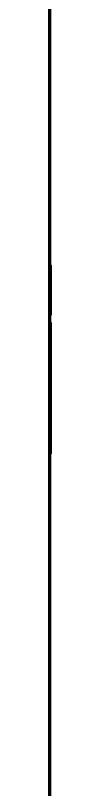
# Model space of a CAD drawing. Header units: inches. Extents: x -3022 to 7311, y 343 to 5680.
# Drawn here: x 5569.5 to 5569.7, y 2461.5 to 2579.3 of the extents above; entities that cross this region are included whole.
import ezdxf

# ---------------------------------------------------------------- set-up
doc = ezdxf.new("R2010")
doc.units = ezdxf.units.IN

msp = doc.modelspace()

# ---------------------------------------------------------------- linework, layer by layer
at = {"linetype": 'Continuous', "lineweight": 70}
for p, q in [((5569.48, 2271.3), (5569.48, 3919.3)), ((5569.65, 2541.22), (5569.48, 2541.22)), ((5569.65, 2532.53), (5569.48, 2532.53)), ((5569.48, 2532.49), (5569.58, 2532.49)), ((5569.48, 2532.49), (5569.58, 2532.49)), ((5569.48, 2532.49), (5569.58, 2532.49)), ((5569.65, 2532.48), (5569.48, 2532.48)), ((5569.65, 2532.48), (5569.58, 2532.48)), ((5569.58, 2532), (5569.65, 2532)), ((5569.65, 2530.41), (5569.58, 2530.41)), ((5569.65, 2530.4), (5569.58, 2530.4)), ((5569.65, 2528.35), (5569.48, 2528.35)), ((5569.65, 2528.52), (5569.58, 2528.52)), ((5569.58, 2528.38), (5569.65, 2528.38)), ((5569.58, 2525.29), (5569.65, 2525.29)), ((5569.48, 2523.56), (5569.58, 2523.56)), ((5569.48, 2523.54), (5569.58, 2523.54)), ((5569.48, 2523.39), (5569.58, 2523.39)), ((5569.48, 2512.69), (5569.65, 2512.69))]:
    msp.add_line(p, q, dxfattribs=at)
for points, weights, degree, knots in [([(5569.58, 2533.69), (5569.58, 2533.92), (5569.58, 2534.14), (5569.58, 2534.6), (5569.58, 2534.84), (5569.58, 2536), (5569.58, 2536.83), (5569.58, 2538.27), (5569.58, 2538.88), (5569.58, 2539.89), (5569.58, 2540.29), (5569.58, 2540.89), (5569.58, 2541.09), (5569.58, 2541.21), (5569.58, 2541.22), (5569.58, 2541.22)], [0.500022687432, 0.500021067239, 0.500023118766, 0.499967173544, 0.499967173544, 0.499663762533, 0.499663762533, 0.499645871572, 0.499645871572, 0.499666159219, 0.499666159219, 0.499766988665, 0.499766988665, 0.499948992769, 0.499935212116, 0.499987500053], 3, [0, 0, 0, 0, 0.045346, 0.045346, 0.096027, 0.096027, 0.306903, 0.306903, 0.515948, 0.515948, 0.730044, 0.730044, 0.955958, 0.955958, 1, 1, 1, 1]), ([(5569.58, 2523.56), (5569.58, 2523.63), (5569.58, 2523.69), (5569.58, 2523.76), (5569.58, 2523.97), (5569.58, 2524.1), (5569.58, 2524.24), (5569.58, 2524.93), (5569.58, 2525.49), (5569.58, 2526.06), (5569.58, 2527.18), (5569.58, 2527.74), (5569.58, 2528.3), (5569.58, 2529.3), (5569.58, 2529.73), (5569.58, 2530.17), (5569.58, 2530.78), (5569.58, 2530.95), (5569.58, 2531.12), (5569.58, 2531.43), (5569.58, 2531.58), (5569.58, 2531.72), (5569.58, 2532), (5569.58, 2532.13), (5569.58, 2532.25), (5569.58, 2532.38), (5569.58, 2532.39), (5569.58, 2532.41), (5569.58, 2532.42), (5569.58, 2532.43), (5569.58, 2532.44), (5569.58, 2532.45), (5569.58, 2532.45), (5569.58, 2532.45), (5569.58, 2532.46), (5569.58, 2532.46), (5569.58, 2532.46), (5569.58, 2532.47), (5569.58, 2532.47), (5569.58, 2532.48), (5569.58, 2532.48), (5569.58, 2532.48), (5569.58, 2532.48), (5569.58, 2532.48)], [0.50001550688, 0.50001550688, 0.50001550688, 0.50001550688, 0.499772670414, 0.499691724925, 0.499772670414, 0.500015281082, 0.500015205815, 0.500015281082, 0.500014369816, 0.500013990794, 0.500014369816, 0.500010434662, 0.500008743923, 0.500010434662, 0.500014209183, 0.500013776617, 0.500014209183, 0.500012235118, 0.500011144531, 0.500012235118, 0.500015347263, 0.500015294057, 0.500015347263, 0.50001550688, 0.493310514693, 0.491075517298, 0.493310514693, 0.50001550688, 0.470245625285, 0.460322331419, 0.470245625285, 0.50001550688, 0.500014956664, 0.500014773258, 0.500014956664, 0.500004348695, 0.5000006293, 0.500004348695, 0.500012971261, 0.500011443785, 0.500010924451, 0.50001141326], 4, [0, 0, 0, 0, 0, 0.026988, 0.026988, 0.026988, 0.07953, 0.07953, 0.07953, 0.297038, 0.297038, 0.297038, 0.514537, 0.514537, 0.514537, 0.683203, 0.683203, 0.683203, 0.749187, 0.749187, 0.749187, 0.805677, 0.805677, 0.805677, 0.855229, 0.855229, 0.855229, 0.855229, 0.860054, 0.860054, 0.860054, 0.860054, 0.864364, 0.864364, 0.864364, 0.864364, 0.910363, 0.910363, 0.910363, 0.963049, 0.963049, 0.963049, 1, 1, 1, 1, 1]), ([(5569.58, 2512.69), (5569.58, 2512.69), (5569.58, 2512.71), (5569.58, 2512.75), (5569.58, 2512.78), (5569.58, 2513), (5569.58, 2513.23), (5569.58, 2513.54), (5569.58, 2513.85), (5569.58, 2514.23), (5569.58, 2514.69), (5569.58, 2515.16), (5569.58, 2515.7), (5569.58, 2516.96), (5569.58, 2517.67), (5569.58, 2518.86), (5569.58, 2519.31), (5569.58, 2520.18), (5569.58, 2520.62), (5569.58, 2521.53), (5569.58, 2522), (5569.58, 2523.03), (5569.58, 2523.59), (5569.58, 2524.49), (5569.58, 2524.83), (5569.58, 2525.66), (5569.58, 2526.15), (5569.58, 2527.17), (5569.58, 2527.71), (5569.58, 2528.24), (5569.58, 2528.28), (5569.58, 2528.32), (5569.58, 2528.34), (5569.58, 2528.35), (5569.58, 2528.35), (5569.58, 2528.35)], [0.500027678939, 0.499918893416, 0.499919281107, 0.499564850303, 0.499564850303, 0.498972995834, 0.498972995834, 0.500028842012, 0.498832867725, 0.498832867725, 0.500028842012, 0.498906283356, 0.498906283356, 0.499287120527, 0.499287120527, 0.499893163609, 0.499893163609, 0.499822434289, 0.499822434289, 0.499836242554, 0.499836242554, 0.499934379805, 0.499934379805, 0.499935455777, 0.499935455777, 0.500016243918, 0.500016243918, 0.500028611503, 0.500028611503, 0.500028842012, 0.435794288113, 0.435794288113, 0.500028842012, 0.458914556941, 0.431232801893, 0.416983576868], 3, [0, 0, 0, 0, 0.05171, 0.05171, 0.092328, 0.092328, 0.205451, 0.205451, 0.205451, 0.315996, 0.315996, 0.315996, 0.429313, 0.429313, 0.550524, 0.550524, 0.618999, 0.618999, 0.682819, 0.682819, 0.748397, 0.748397, 0.822262, 0.822262, 0.866257, 0.866257, 0.928391, 0.928391, 0.995938, 0.995938, 0.995938, 0.999766, 0.999766, 0.999766, 1, 1, 1, 1])]:
    msp.add_rational_spline(points, weights, degree=degree, knots=knots, dxfattribs=at)

doc.saveas('drawing.dxf')
